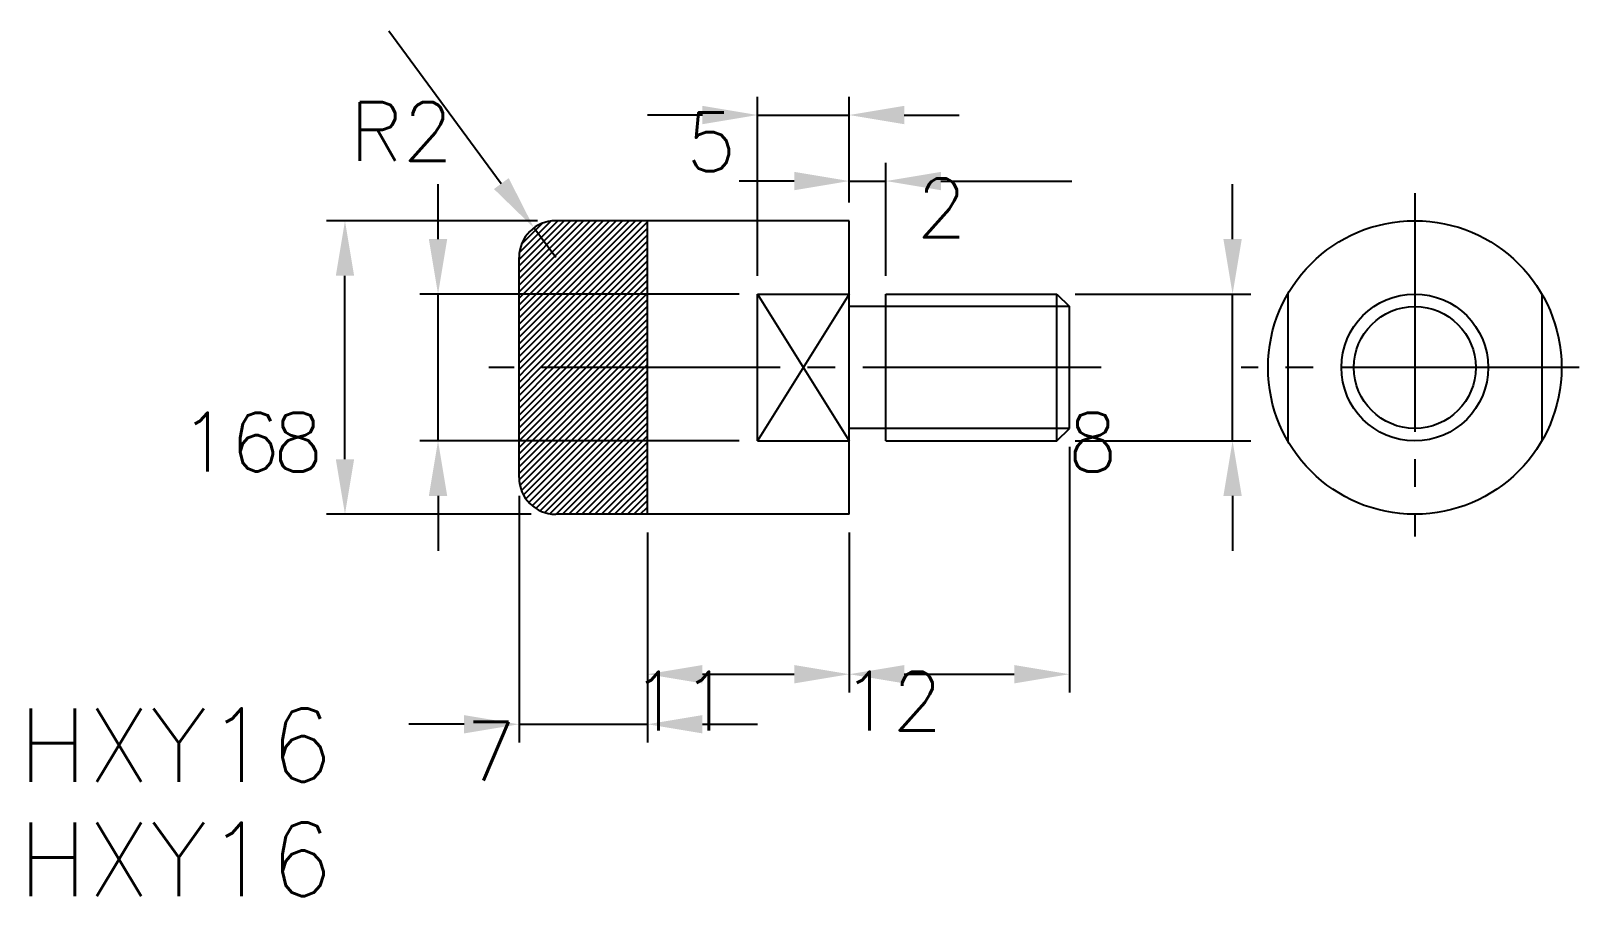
# Model space of a CAD drawing. Extents: x 94.9 to 179.3, y 146.6 to 193.7.
import ezdxf

# ---------------------------------------------------------------- set-up
doc = ezdxf.new("R2010")
doc.units = 0
doc.header["$PDMODE"] = 64
doc.linetypes.add('CENTER', pattern=[17.5, 13, -1.5, 1.5, -1.5])
doc.layers.get('0').update_dxf_attribs({"linetype": 'CONTINUOUS'})
doc.layers.get('DEFPOINTS').update_dxf_attribs({"linetype": 'CONTINUOUS'})
doc.layers.add('CENTER', color=1, linetype='CENTER')
doc.layers.add('SIZE', color=7, linetype='CONTINUOUS')
doc.styles.get("Standard").update_dxf_attribs({"font": 'txt.shx', "bigfont": '@extfont2.shx'})
doc.dimstyles.get("Standard").update_dxf_attribs({"dimtxt": 2.5, "dimasz": 2.5, "dimexe": 1.25, "dimexo": 0.625, "dimtad": 1, "dimcen": 2.5, "dimazin": 3, "dimtfac": 1, "dimtmove": 0, "dimatfit": 3})

# ---------------------------------------------------------------- blocks, each defined once
blk = doc.blocks.new('*D112')
at = {"layer": 'DEFPOINTS', "color": 0, "linetype": 'CONTINUOUS'}
for p in [(128.524, 167.381), (139.524, 167.381), (139.524, 158.66)]:
    blk.add_point(p, dxfattribs=at)
at = {"layer": 'SIZE', "color": 0, "linetype": 'CONTINUOUS'}
for p, q in [((128.524, 166.381), (128.524, 157.66)), ((139.524, 166.381), (139.524, 157.66)), ((131.524, 158.66), (136.524, 158.66))]:
    blk.add_line(p, q, dxfattribs=at)
for points in [[(131.524, 159.16), (131.524, 158.16), (128.524, 158.66)], [(136.524, 159.16), (136.524, 158.16), (139.524, 158.66)]]:
    blk.add_solid(points, dxfattribs=at)
at = {"layer": 'SIZE', "color": 0}
blk.add_text('11', height=3.2, dxfattribs=at).set_placement((127.624, 155.596))
blk = doc.blocks.new('*D111')
at = {"layer": 'DEFPOINTS', "color": 0, "linetype": 'CONTINUOUS'}
for p in [(121.524, 169.381), (128.524, 167.381), (128.524, 155.932)]:
    blk.add_point(p, dxfattribs=at)
at = {"layer": 'SIZE', "color": 0, "linetype": 'CONTINUOUS'}
for p, q in [((121.524, 168.381), (121.524, 154.932)), ((128.524, 166.381), (128.524, 154.932)), ((118.524, 155.932), (115.524, 155.932)), ((121.524, 155.932), (128.524, 155.932)), ((131.524, 155.932), (134.524, 155.932))]:
    blk.add_line(p, q, dxfattribs=at)
for points in [[(118.524, 156.432), (118.524, 155.432), (121.524, 155.932)], [(131.524, 156.432), (131.524, 155.432), (128.524, 155.932)]]:
    blk.add_solid(points, dxfattribs=at)
at = {"layer": 'SIZE', "color": 0}
blk.add_text('7', height=3.2, dxfattribs=at).set_placement((118.624, 152.868))
blk = doc.blocks.new('*D110')
at = {"layer": 'DEFPOINTS', "color": 0, "linetype": 'CONTINUOUS'}
for p in [(112.034, 183.381), (123.524, 183.381), (123.187, 167.381)]:
    blk.add_point(p, dxfattribs=at)
at = {"layer": 'SIZE', "color": 0, "linetype": 'CONTINUOUS'}
for p, q in [((122.524, 183.381), (111.034, 183.381)), ((112.034, 170.381), (112.034, 180.381)), ((122.187, 167.381), (111.034, 167.381))]:
    blk.add_line(p, q, dxfattribs=at)
for points in [[(111.534, 180.381), (112.534, 180.381), (112.034, 183.381)], [(111.534, 170.381), (112.534, 170.381), (112.034, 167.381)]]:
    blk.add_solid(points, dxfattribs=at)
at = {"layer": 'SIZE', "color": 0}
blk.add_text('16', height=3.2, dxfattribs=at).set_placement((103.034, 169.717))
blk = doc.blocks.new('*D109')
at = {"layer": 'DEFPOINTS', "color": 0, "linetype": 'CONTINUOUS'}
for p in [(139.524, 189.142), (139.524, 183.381), (134.524, 179.381)]:
    blk.add_point(p, dxfattribs=at)
at = {"layer": 'SIZE', "color": 0, "linetype": 'CONTINUOUS'}
for p, q in [((134.524, 180.381), (134.524, 190.142)), ((139.524, 184.381), (139.524, 190.142)), ((131.524, 189.142), (128.524, 189.142)), ((134.524, 189.142), (139.524, 189.142)), ((142.524, 189.142), (145.524, 189.142))]:
    blk.add_line(p, q, dxfattribs=at)
for points in [[(131.524, 189.642), (131.524, 188.642), (134.524, 189.142)], [(142.524, 189.642), (142.524, 188.642), (139.524, 189.142)]]:
    blk.add_solid(points, dxfattribs=at)
at = {"layer": 'SIZE', "color": 0}
blk.add_text('5', height=3.2, dxfattribs=at).set_placement((130.624, 186.078))
blk = doc.blocks.new('*D108')
at = {"layer": 'DEFPOINTS', "color": 0, "linetype": 'CONTINUOUS'}
for p in [(117.107, 179.381), (134.524, 179.381), (134.524, 171.381)]:
    blk.add_point(p, dxfattribs=at)
at = {"layer": 'SIZE', "color": 0, "linetype": 'CONTINUOUS'}
for p, q in [((117.107, 182.381), (117.107, 185.381)), ((133.524, 179.381), (116.107, 179.381)), ((117.107, 171.381), (117.107, 179.381)), ((133.524, 171.381), (116.107, 171.381)), ((117.107, 168.381), (117.107, 165.381))]:
    blk.add_line(p, q, dxfattribs=at)
for points in [[(116.607, 182.381), (117.607, 182.381), (117.107, 179.381)], [(116.607, 168.381), (117.607, 168.381), (117.107, 171.381)]]:
    blk.add_solid(points, dxfattribs=at)
at = {"layer": 'SIZE', "color": 0}
blk.add_text('8', height=3.2, dxfattribs=at).set_placement((108.107, 169.717))
blk = doc.blocks.new('*D107')
at = {"layer": 'DEFPOINTS', "color": 0, "linetype": 'CONTINUOUS'}
for p in [(141.524, 185.543), (139.524, 183.381), (141.524, 179.381)]:
    blk.add_point(p, dxfattribs=at)
at = {"layer": 'SIZE', "color": 0, "linetype": 'CONTINUOUS'}
for p, q in [((139.524, 184.381), (139.524, 186.543)), ((141.524, 180.381), (141.524, 186.543)), ((136.524, 185.543), (133.524, 185.543)), ((139.524, 185.543), (141.524, 185.543)), ((144.524, 185.543), (151.657, 185.543))]:
    blk.add_line(p, q, dxfattribs=at)
for points in [[(136.524, 186.043), (136.524, 185.043), (139.524, 185.543)], [(144.524, 186.043), (144.524, 185.043), (141.524, 185.543)]]:
    blk.add_solid(points, dxfattribs=at)
at = {"layer": 'SIZE', "color": 0}
blk.add_text('2', height=3.2, dxfattribs=at).set_placement((143.19, 182.479))
blk = doc.blocks.new('*D106')
at = {"layer": 'DEFPOINTS', "color": 0, "linetype": 'CONTINUOUS'}
for p in [(151.524, 172.057), (139.524, 167.381), (151.524, 158.66)]:
    blk.add_point(p, dxfattribs=at)
at = {"layer": 'SIZE', "color": 0, "linetype": 'CONTINUOUS'}
for p, q in [((151.524, 171.057), (151.524, 157.66)), ((139.524, 166.381), (139.524, 157.66)), ((142.524, 158.66), (148.524, 158.66))]:
    blk.add_line(p, q, dxfattribs=at)
for points in [[(142.524, 159.16), (142.524, 158.16), (139.524, 158.66)], [(148.524, 159.16), (148.524, 158.16), (151.524, 158.66)]]:
    blk.add_solid(points, dxfattribs=at)
at = {"layer": 'SIZE', "color": 0}
blk.add_text('12', height=3.2, dxfattribs=at).set_placement((139.124, 155.596))
blk = doc.blocks.new('*D105')
at = {"layer": 'DEFPOINTS', "color": 0, "linetype": 'CONTINUOUS'}
for p in [(150.847, 179.381), (160.423, 179.381), (150.847, 171.381)]:
    blk.add_point(p, dxfattribs=at)
at = {"layer": 'SIZE', "color": 0, "linetype": 'CONTINUOUS'}
for p, q in [((160.423, 182.381), (160.423, 185.381)), ((151.847, 179.381), (161.423, 179.381)), ((160.423, 171.381), (160.423, 179.381)), ((151.847, 171.381), (161.423, 171.381)), ((160.423, 168.381), (160.423, 165.381))]:
    blk.add_line(p, q, dxfattribs=at)
for points in [[(159.923, 182.381), (160.923, 182.381), (160.423, 179.381)], [(159.923, 168.381), (160.923, 168.381), (160.423, 171.381)]]:
    blk.add_solid(points, dxfattribs=at)
at = {"layer": 'SIZE', "color": 0}
blk.add_text('8', height=3.2, dxfattribs=at).set_placement((151.423, 169.717))
blk = doc.blocks.new('*X115')
at = {"color": 0, "linetype": 'CONTINUOUS'}
for p, q in [((121.524, 176.678), (128.226, 183.381)), ((121.524, 177.031), (127.873, 183.381)), ((121.524, 177.385), (127.519, 183.381)), ((121.524, 177.739), (127.166, 183.381)), ((121.524, 178.092), (126.812, 183.381)), ((121.524, 178.446), (126.459, 183.381)), ((121.524, 178.799), (126.105, 183.381)), ((121.524, 179.153), (125.752, 183.381)), ((121.524, 179.506), (125.398, 183.381)), ((121.524, 179.86), (125.044, 183.381)), ((121.524, 180.213), (124.691, 183.381)), ((121.524, 180.567), (124.337, 183.381)), ((121.524, 180.921), (123.984, 183.381)), ((121.524, 181.274), (123.63, 183.381)), ((121.524, 176.324), (128.524, 183.324)), ((121.541, 181.645), (123.259, 183.363)), ((121.667, 182.125), (122.78, 183.237)), ((121.524, 175.971), (128.524, 182.971)), ((121.524, 175.617), (128.524, 182.617)), ((121.641, 175.381), (128.524, 182.264)), ((121.994, 175.381), (128.524, 181.91)), ((122.348, 175.381), (128.524, 181.557)), ((122.701, 175.381), (128.524, 181.203)), ((123.055, 175.381), (128.524, 180.85)), ((123.408, 175.381), (128.524, 180.496)), ((123.762, 175.381), (128.524, 180.142)), ((124.116, 175.381), (128.524, 179.789)), ((124.469, 175.381), (128.524, 179.435)), ((124.823, 175.381), (128.524, 179.082)), ((125.176, 175.381), (128.524, 178.728)), ((125.53, 175.381), (128.524, 178.375)), ((125.883, 175.381), (128.524, 178.021)), ((126.237, 175.381), (128.524, 177.668)), ((126.59, 175.381), (128.524, 177.314)), ((126.944, 175.381), (128.524, 176.96)), ((127.298, 175.381), (128.524, 176.607)), ((127.651, 175.381), (128.524, 176.253)), ((128.005, 175.381), (128.524, 175.9)), ((128.358, 175.381), (128.524, 175.546)), ((121.524, 169.607), (127.298, 175.381)), ((121.524, 169.96), (126.944, 175.381)), ((121.524, 170.314), (126.59, 175.381)), ((121.524, 170.668), (126.237, 175.381)), ((121.524, 171.021), (125.883, 175.381)), ((121.524, 171.375), (125.53, 175.381)), ((121.524, 171.728), (125.176, 175.381)), ((121.524, 172.082), (124.823, 175.381)), ((121.524, 172.435), (124.469, 175.381)), ((121.524, 172.789), (124.116, 175.381)), ((121.524, 173.142), (123.762, 175.381)), ((121.524, 173.496), (123.408, 175.381)), ((121.524, 173.85), (123.055, 175.381)), ((121.524, 174.203), (122.701, 175.381)), ((121.524, 174.557), (122.348, 175.381)), ((121.524, 174.91), (121.994, 175.381)), ((121.524, 175.264), (121.641, 175.381)), ((121.527, 169.257), (127.651, 175.381)), ((121.571, 168.947), (128.005, 175.381)), ((121.652, 168.675), (128.358, 175.381)), ((121.763, 168.432), (128.524, 175.193)), ((121.899, 168.214), (128.524, 174.839)), ((122.058, 168.02), (128.524, 174.486)), ((122.239, 167.848), (128.524, 174.132)), ((122.443, 167.698), (128.524, 173.778)), ((122.671, 167.572), (128.524, 173.425)), ((122.925, 167.473), (128.524, 173.071)), ((123.211, 167.405), (128.524, 172.718)), ((123.54, 167.381), (128.524, 172.364)), ((123.894, 167.381), (128.524, 172.011)), ((124.247, 167.381), (128.524, 171.657)), ((124.601, 167.381), (128.524, 171.304)), ((124.954, 167.381), (128.524, 170.95)), ((125.308, 167.381), (128.524, 170.596)), ((125.661, 167.381), (128.524, 170.243)), ((126.015, 167.381), (128.524, 169.889)), ((126.369, 167.381), (128.524, 169.536)), ((126.722, 167.381), (128.524, 169.182)), ((127.076, 167.381), (128.524, 168.829)), ((127.429, 167.381), (128.524, 168.475)), ((127.783, 167.381), (128.524, 168.122)), ((128.136, 167.381), (128.524, 167.768)), ((128.49, 167.381), (128.524, 167.414))]:
    blk.add_line(p, q, dxfattribs=at)
blk = doc.blocks.new('*D113')
at = {"layer": 'DEFPOINTS', "color": 0, "linetype": 'CONTINUOUS'}
for p in [(122.337, 182.991), (123.524, 181.381)]:
    blk.add_point(p, dxfattribs=at)
at = {"layer": 'SIZE', "color": 0, "linetype": 'CONTINUOUS'}
for p, q in [((114.428, 193.725), (120.558, 185.406)), ((123.524, 181.381), (122.337, 182.991))]:
    blk.add_line(p, q, dxfattribs=at)
blk.add_solid([(120.96, 185.703), (120.155, 185.11), (122.337, 182.991)], dxfattribs=at)
at = {"layer": 'SIZE', "color": 0}
blk.add_text('R2', height=3.2, dxfattribs=at).set_placement((112.297, 186.652))

msp = doc.modelspace()

# ---------------------------------------------------------------- linework, layer by layer
at = {"color": 7, "linetype": 'CONTINUOUS'}
for p, q in [((139.52362, 183.38077), (123.52362, 183.38077)), ((128.52362, 167.38077), (128.52362, 183.38077)), ((139.52362, 167.38077), (139.52362, 183.38077)), ((121.52362, 169.38077), (121.52362, 181.38077)), ((134.52362, 171.38077), (134.52362, 179.38077)), ((134.52362, 179.38077), (139.52362, 179.38077)), ((134.52362, 179.38077), (139.52362, 171.38077)), ((139.52362, 179.38077), (134.52362, 171.38077)), ((141.52362, 179.38077), (150.84712, 179.38077)), ((141.52362, 171.38077), (141.52362, 179.38077)), ((150.84712, 171.38077), (150.84712, 179.38077)), ((150.84712, 179.38077), (151.52362, 178.70427)), ((163.42727, 179.38077), (163.42727, 171.38077)), ((177.28368, 179.38077), (177.28368, 171.38077)), ((141.52362, 178.70427), (139.52362, 178.70427)), ((151.52362, 172.05727), (151.52362, 178.70427)), ((139.52362, 172.88077), (139.52362, 177.88077)), ((139.52362, 172.92227), (139.52362, 177.83927)), ((134.52362, 171.38077), (139.52362, 171.38077)), ((141.52362, 172.05727), (139.52362, 172.05727)), ((141.52362, 171.38077), (150.84712, 171.38077)), ((150.84712, 171.38077), (151.52362, 172.05727)), ((139.52362, 167.38077), (123.52362, 167.38077))]:
    msp.add_line(p, q, dxfattribs=at)
at = {"color": 3, "linetype": 'CONTINUOUS'}
for p, q in [((151.52362, 178.70427), (141.52362, 178.70427)), ((151.52362, 172.05727), (141.52362, 172.05727))]:
    msp.add_line(p, q, dxfattribs=at)
at = {"color": 7, "linetype": 'CONTINUOUS'}
for radius in [8, 4]:
    msp.add_circle((170.35548, 175.38077), radius, dxfattribs=at)
at = {"color": 3, "linetype": 'CONTINUOUS'}
msp.add_circle((170.35548, 175.38077), 3.3235, dxfattribs=at)
at = {"color": 7, "linetype": 'CONTINUOUS'}
for centre, start, end in [((123.52362, 181.38077), 90, 180), ((123.52362, 169.38077), 180, 270)]:
    msp.add_arc(centre, 2, start, end, dxfattribs=at)
at = {"layer": 'CENTER', "color": 1, "linetype": 'CENTER'}
for p, q in [((170.35548, 184.87803), (170.35548, 166.17549)), ((153.25701, 175.38077), (119.88328, 175.38077)), ((179.30949, 175.38077), (160.88842, 175.38077))]:
    msp.add_line(p, q, dxfattribs=at)

# ---------------------------------------------------------------- block references
at = {"color": 3, "linetype": 'CONTINUOUS'}
msp.add_blockref('*X115', (0, 0), dxfattribs=at)

# ---------------------------------------------------------------- texts
at = {"color": 7, "linetype": 'CONTINUOUS'}
for p in [(94.23048, 152.7992), (94.23048, 146.56812)]:
    msp.add_text('HXY16', height=4, dxfattribs=at).set_placement(p)

# ---------------------------------------------------------------- dimensions: what is measured, and where the dimension line sits
at = {"layer": 'SIZE', "color": 7, "linetype": 'CONTINUOUS'}
dim = msp.add_radius_dim(center=(123.52362, 181.38077), mpoint=(122.33728, 182.99093), dimstyle='Standard', override={"dimdec": 4, "dimtdec": 4, "dimtmove": 0, "dimtzin": 0}, dxfattribs=at)
dim.commit()
dim.dimension.update_dxf_attribs({"geometry": '*D113', "text_midpoint": (118.69652, 192.31559)})
for base, p1, p2, picture, middle in [((139.52362, 189.14154), (134.52362, 179.38077), (139.52362, 183.38077), '*D109', (137.02362, 191.74154)), ((151.52362, 158.65972), (139.52362, 167.38077), (151.52362, 172.05727), '*D106', (145.52362, 161.25972)), ((128.52362, 155.93229), (121.52362, 169.38077), (128.52362, 167.38077), '*D111', (125.02362, 158.53229)), ((139.52362, 158.65972), (128.52362, 167.38077), (139.52362, 167.38077), '*D112', (134.02362, 161.25972))]:
    dim = msp.add_linear_dim(base=base, p1=p1, p2=p2, dimstyle='Standard', override={"dimdec": 4, "dimtdec": 4, "dimtmove": 0, "dimtzin": 0}, dxfattribs=at)
    dim.commit()
    dim.dimension.update_dxf_attribs({"geometry": picture, "text_midpoint": middle})
dim = msp.add_linear_dim(base=(141.52362, 185.54339), p1=(139.52362, 183.38077), p2=(141.52362, 179.38077), dimstyle='Standard', override={"dimdec": 4, "dimtdec": 4, "dimtmove": 0, "dimtzin": 0}, dxfattribs=at)
dim.commit()
dim.dimension.update_dxf_attribs({"geometry": '*D107', "text_midpoint": (149.59028, 185.54339), "dimtype": 128})
for base, p1, p2, picture, middle in [((117.10712, 179.38077), (134.52362, 171.38077), (134.52362, 179.38077), '*D108', (114.50712, 175.38077)), ((160.42296, 179.38077), (150.84712, 171.38077), (150.84712, 179.38077), '*D105', (157.82296, 175.38077)), ((112.03397, 183.38077), (123.1866, 167.38077), (123.52362, 183.38077), '*D110', (109.43397, 175.38077))]:
    dim = msp.add_linear_dim(base=base, p1=p1, p2=p2, angle=90, dimstyle='Standard', override={"dimdec": 4, "dimtdec": 4, "dimtmove": 0, "dimtzin": 0}, dxfattribs=at)
    dim.commit()
    dim.dimension.update_dxf_attribs({"geometry": picture, "text_midpoint": middle})

doc.saveas('drawing.dxf')
